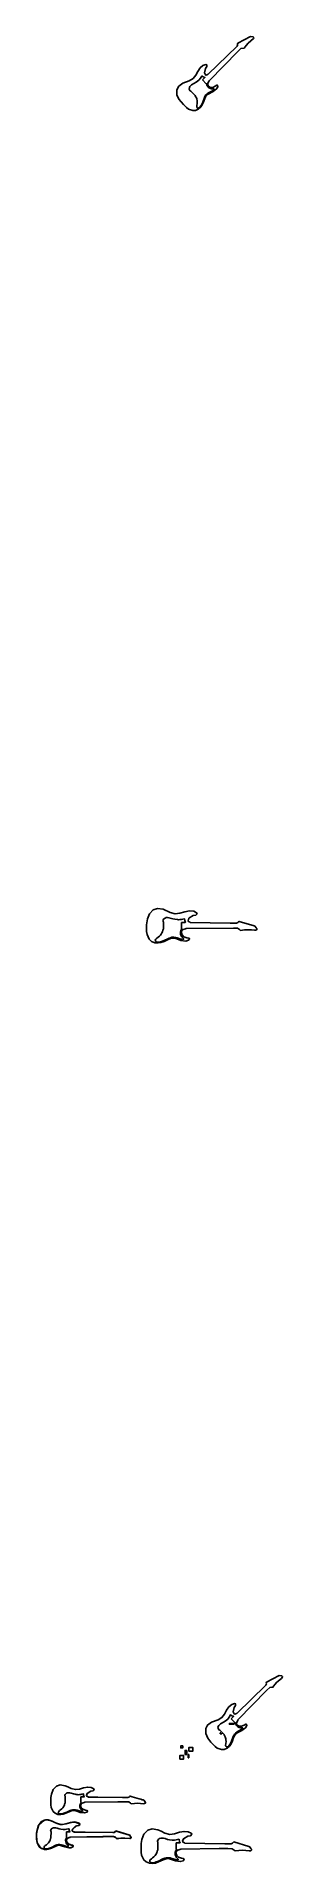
# Model space of a CAD drawing. Header units: millimetres. Extents: x -393 to 386, y -6084 to -310.
import ezdxf

# ---------------------------------------------------------------- set-up
doc = ezdxf.new("R2010")
doc.units = ezdxf.units.MM

msp = doc.modelspace()

# ---------------------------------------------------------------- linework, layer by layer
for points in [[(149.9, -430.7), (242.4, -340.6), (243.8, -337.1), (243.5, -334.2), (244.3, -331.7), (284.9, -310.2), (293.3, -311.4), (295.1, -313), (294.4, -316.3), (277.1, -331.6), (271, -338.4), (264.4, -347.4), (254.4, -348.5), (245.6, -356.4), (153.9, -450.6), (149.9, -458), (149.7, -463.6), (151.5, -467.5), (158.1, -470.9), (165.4, -470.8), (173.2, -467.1), (178.4, -463.7), (180.8, -464.3), (181.6, -468.7), (177.3, -476), (166.5, -484.2), (148.3, -493.3), (143.5, -498.4), (140.2, -505.8), (135.2, -519.4), (131.2, -528), (126.9, -533.9), (119.6, -540.3), (110.7, -544), (102.1, -544.5), (88.5, -539.5), (81.7, -534.3), (72.2, -525.5), (64.8, -517.1), (58.3, -508.1), (52, -494), (51.9, -478.2), (57.8, -467.1), (70.6, -457.9), (90.8, -450.2), (103.1, -443.1), (111.2, -432.8), (117.9, -420.2), (125.5, -409), (134.4, -401.6), (143.1, -399), (146.1, -399.8), (146.6, -404.9), (141.8, -411.1), (138.8, -424.9), (142, -431.3), (144.5, -432.2), (148.9, -430.4), (149.9, -430.7)], [(132.6, -447.5), (144.9, -459.8), (146.1, -459.7), (147, -464.2), (149.3, -468.3), (153.4, -472.3), (158, -474.5), (161.8, -475.4), (168.8, -475.3), (169.6, -476.9), (168.8, -478.3), (166.2, -480.4), (150.2, -489), (146.2, -492.2), (142.7, -495.9), (139, -502.8), (133.7, -517.7), (128.6, -528.1), (124.8, -533.1), (122.3, -535.3), (120.9, -536), (117.8, -536.1), (115.4, -534), (114.7, -531.4), (116.1, -518.6), (116, -513.9), (114.7, -507), (113.5, -504), (110.8, -499.6), (109.8, -496.4), (96.4, -482.9), (92.8, -481.3), (90.8, -476.6), (91.2, -471.5), (92.9, -468.4), (98.3, -463.2), (113.1, -454.5), (121.4, -448.1), (126.5, -441.8), (130.5, -435.2), (131.7, -434.5), (135, -437.4), (140.3, -439.2), (132.6, -447.5)], [(94.1, -3110.6), (220.8, -3112.4), (240.7, -3112.5), (244.7, -3110.7), (246.8, -3108.2), (249.4, -3106.9), (296.6, -3121.2), (299.2, -3122.2), (300, -3122.9), (302.9, -3127.3), (305, -3129.9), (305.2, -3132.6), (302, -3134.7), (297.2, -3134.8), (287.6, -3133.9), (275.8, -3133.2), (265.5, -3133.7), (253, -3135.6), (250.1, -3133), (244, -3128.4), (230.6, -3127.8), (81.3, -3129.8), (78.6, -3130.9), (72, -3132.5), (67.4, -3136.8), (65.8, -3141.4), (68.3, -3149.5), (74.2, -3155.2), (83.5, -3158.5), (90.4, -3160), (91.8, -3162.4), (89, -3166.6), (79.6, -3169), (64.4, -3166.8), (51.9, -3162.4), (42.4, -3159.6), (34.5, -3159.8), (25.9, -3163.1), (11, -3170), (0.9, -3173.7), (-7.4, -3175), (-18.3, -3174.3), (-28.5, -3170.1), (-35.8, -3163.6), (-42.7, -3148.6), (-44, -3139), (-44.6, -3124.3), (-44.4, -3118), (-43.8, -3111.6), (-41.7, -3099.2), (-35.4, -3082.7), (-22.9, -3070), (-9.2, -3065.8), (8.4, -3068.6), (30.9, -3078.8), (46.5, -3082.9), (61.2, -3081.2), (76.8, -3076.4), (91.9, -3073.5), (105, -3074.7), (114, -3079.6), (115.8, -3082.6), (112.1, -3087.2), (103.3, -3088.3), (89.8, -3096.9), (87.2, -3104.7), (88.5, -3107.4), (93.5, -3109.5), (94.1, -3110.6)], [(66.6, -3110.1), (66.6, -3130), (67.7, -3130.9), (64.7, -3135.2), (63.3, -3140.3), (63.5, -3146.8), (65.3, -3152.2), (67.7, -3156), (73.4, -3161.6), (72.8, -3163.5), (71, -3164), (67.2, -3163.6), (64, -3162.7), (52.9, -3159), (47.4, -3157.7), (41.6, -3156.9), (35.9, -3157.2), (31, -3158.4), (27.3, -3159.7), (24.8, -3160.7), (11.1, -3167.5), (3.5, -3170.3), (-1.4, -3171.7), (-8.4, -3172.6), (-12.2, -3172.3), (-13.9, -3171.8), (-16.4, -3169.4), (-16.7, -3165.9), (-15.2, -3163.2), (-12.1, -3160.4), (-3.7, -3153.9), (0, -3150.2), (2.4, -3146.9), (4.4, -3143.5), (5.9, -3140.2), (7.3, -3134.5), (8.5, -3132.8), (9, -3131.2), (9.1, -3109.5), (8.7, -3107.6), (7.8, -3106.2), (7.5, -3105.3), (7.9, -3103.3), (9.7, -3099.9), (10.7, -3098.6), (14.1, -3096.2), (17.9, -3095), (21.6, -3094.8), (26.4, -3095.2), (39.4, -3098.8), (45.3, -3100.1), (53.6, -3101.4), (57.1, -3101.6), (61.2, -3101.4), (66.3, -3100.7), (74.9, -3098.6), (75.6, -3098.5), (76.3, -3098.9), (76.6, -3104), (77.7, -3107), (79.3, -3109), (79.5, -3109.7), (78.2, -3110.1), (66.6, -3110.1)], [(241.1, -5610.8), (333.6, -5520.7), (335, -5517.1), (334.7, -5514.2), (335.5, -5511.8), (376, -5490.3), (384.5, -5491.5), (386.2, -5493.1), (385.6, -5496.4), (382.6, -5499.4), (368.3, -5511.7), (362.2, -5518.5), (355.6, -5527.4), (352.2, -5527.6), (345.6, -5528.6), (336.8, -5536.5), (245.1, -5630.7), (244.2, -5633.1), (241.1, -5638.1), (240.9, -5643.7), (242.7, -5647.6), (249.3, -5651), (256.6, -5650.9), (264.4, -5647.2), (269.6, -5643.8), (272, -5644.4), (272.8, -5648.8), (268.5, -5656.1), (257.7, -5664.2), (247.2, -5669.3), (239.5, -5673.4), (234.7, -5678.5), (231.4, -5685.9), (226.4, -5699.5), (222.4, -5708), (218.1, -5714), (210.8, -5720.4), (201.9, -5724.1), (193.3, -5724.6), (179.7, -5719.6), (172.9, -5714.4), (163.4, -5705.6), (159.6, -5701.6), (156, -5697.2), (149.5, -5688.2), (143.2, -5674), (143.1, -5658.3), (149, -5647.2), (161.7, -5638), (182, -5630.3), (194.3, -5623.2), (202.4, -5612.9), (209.1, -5600.3), (216.7, -5589.1), (225.6, -5581.7), (234.3, -5579.1), (237.2, -5579.9), (237.8, -5585), (233, -5591.2), (230, -5605), (233.2, -5611.4), (235.7, -5612.3), (240.1, -5610.5), (241.1, -5610.8)], [(223.8, -5627.5), (236.1, -5639.9), (237.3, -5639.8), (238.2, -5644.3), (240.4, -5648.4), (244.6, -5652.4), (249.1, -5654.6), (253, -5655.4), (260, -5655.4), (260.8, -5657), (260, -5658.4), (257.4, -5660.4), (245.6, -5666.5), (241.4, -5669.1), (237.4, -5672.2), (233.9, -5676), (231.6, -5679.8), (230.2, -5682.9), (224.9, -5697.8), (219.8, -5708.2), (216, -5713.1), (213.5, -5715.3), (212.1, -5716.1), (209, -5716.1), (206.6, -5714.1), (205.9, -5711.5), (207.3, -5698.6), (207.2, -5694), (206.7, -5690.4), (205.9, -5687.1), (204.7, -5684), (202, -5679.7), (201.7, -5677.9), (201, -5676.5), (187.6, -5663), (186.1, -5662), (184, -5661.3), (183, -5659.8), (182, -5656.7), (181.8, -5655.2), (182.4, -5651.6), (184.1, -5648.5), (186.2, -5646), (189.5, -5643.3), (199.8, -5637.5), (204.3, -5634.6), (212.6, -5628.2), (215, -5625.5), (217.7, -5621.9), (221.7, -5615.2), (222.2, -5614.7), (222.8, -5614.6), (226.2, -5617.5), (228.7, -5618.7), (231.5, -5619.3), (231, -5620.4), (223.8, -5627.5)], [(233.2, -5644.6), (217.9, -5644.6), (217.9, -5641.8), (233.2, -5641.8), (233.2, -5644.6)], [(61.1, -5754.5), (61.1, -5742.8), (73.1, -5742.8), (73.1, -5754.5), (61.1, -5754.5)], [(82.9, -5727.1), (82.9, -5739.9), (77.9, -5739.9), (77.9, -5727.1), (82.9, -5727.1)], [(87.8, -5746.3), (87.8, -5744.8), (88.8, -5744.8), (88.8, -5746.3), (87.8, -5746.3)], [(89.8, -5729.6), (89.8, -5717.9), (101.8, -5717.9), (101.8, -5729.6), (89.8, -5729.6)], [(-228.9, -5874.7), (-225.4, -5874.7), (-198.5, -5875.2), (-120.3, -5876.3), (-109.6, -5876.4), (-103.2, -5876.4), (-99.8, -5874.9), (-98, -5872.7), (-95.8, -5871.6), (-89.6, -5873.4), (-67.8, -5880.1), (-62.6, -5881.6), (-58.3, -5883), (-55.4, -5883.8), (-53.1, -5884.7), (-52.4, -5885.3), (-49.9, -5889.1), (-48.1, -5891.3), (-48, -5893.6), (-50.7, -5895.4), (-54.8, -5895.5), (-63, -5894.7), (-73.2, -5894.1), (-82, -5894.5), (-92.7, -5896.2), (-95.2, -5893.9), (-100.4, -5890), (-111.9, -5889.5), (-135.6, -5889.7), (-239.9, -5891.2), (-242.2, -5892.2), (-247.8, -5893.5), (-251.8, -5897.2), (-253.2, -5901.2), (-251, -5908.1), (-245.9, -5913), (-237.9, -5915.8), (-233.8, -5916.6), (-232.1, -5917.1), (-230.9, -5919.1), (-233.3, -5922.8), (-241.3, -5924.8), (-254.3, -5923), (-265.1, -5919.2), (-273.2, -5916.7), (-280, -5916.9), (-287.4, -5919.7), (-300.2, -5925.7), (-308.8, -5928.8), (-315.9, -5929.9), (-325.3, -5929.4), (-334, -5925.8), (-340.2, -5920.2), (-346.1, -5907.3), (-347.2, -5899.1), (-347.8, -5886.5), (-347.6, -5881.1), (-347.1, -5875.6), (-345.3, -5865), (-339.9, -5850.9), (-329.2, -5840), (-317.4, -5836.4), (-302.3, -5838.8), (-293.6, -5842.6), (-283.1, -5847.5), (-269.7, -5851), (-257.1, -5849.6), (-243.7, -5845.5), (-230.8, -5843), (-219.6, -5844), (-211.8, -5848.2), (-210.3, -5850.8), (-213.5, -5854.7), (-221, -5855.7), (-232.6, -5863), (-234.8, -5869.7), (-233.7, -5872.1), (-229.4, -5873.9), (-228.9, -5874.7)], [(-252.4, -5874.3), (-252.5, -5885), (-252.5, -5889.2), (-252.4, -5891.3), (-252.2, -5891.6), (-251.9, -5891.6), (-251.5, -5892.1), (-251.7, -5892.6), (-254.1, -5895.8), (-255.3, -5900.2), (-255.2, -5905.8), (-253.6, -5910.4), (-251.5, -5913.7), (-249.8, -5915.4), (-247.6, -5917.3), (-246.6, -5918.4), (-247.2, -5920.1), (-248.7, -5920.5), (-249.9, -5920.5), (-251.9, -5920.1), (-254.7, -5919.4), (-264.2, -5916.2), (-268.9, -5915.1), (-273.9, -5914.5), (-278.8, -5914.7), (-283, -5915.7), (-286.1, -5916.9), (-288.3, -5917.7), (-290.7, -5918.9), (-295.1, -5921.1), (-300, -5923.5), (-303.3, -5924.8), (-306.6, -5925.9), (-310.7, -5927.1), (-316.7, -5927.9), (-320, -5927.7), (-321.5, -5927.2), (-323.6, -5925.2), (-323.8, -5922.1), (-322.6, -5919.8), (-319.9, -5917.4), (-316.4, -5914.9), (-312.8, -5911.9), (-309.6, -5908.7), (-307.5, -5905.9), (-305.8, -5903), (-304.5, -5900.1), (-304, -5898.4), (-303.8, -5897), (-303.3, -5895.2), (-302.3, -5893.8), (-301.8, -5892.4), (-301.8, -5873.8), (-302.1, -5872.1), (-302.9, -5871), (-303.1, -5870.2), (-302.7, -5868.5), (-301.8, -5866.4), (-301.3, -5865.6), (-300.4, -5864.5), (-297.5, -5862.4), (-294.2, -5861.4), (-291.1, -5861.2), (-286.9, -5861.6), (-282.8, -5862.6), (-275.8, -5864.7), (-270.7, -5865.8), (-266.9, -5866.4), (-263.6, -5866.8), (-260.6, -5867.1), (-257.1, -5866.9), (-252.7, -5866.3), (-249.2, -5865.5), (-245.4, -5864.5), (-244.7, -5864.4), (-244.1, -5864.8), (-243.9, -5865.5), (-243.9, -5869.1), (-242.9, -5871.7), (-242.4, -5872.4), (-241.6, -5873.4), (-241.4, -5874), (-241.9, -5874.3), (-242.5, -5874.3), (-252.4, -5874.3)], [(-360.1, -5946.5), (-363.7, -5946.7), (-377.4, -5952.3), (-387.4, -5965.6), (-391.8, -5982.6), (-392.6, -5989.5), (-392.9, -5995.5), (-392.5, -6008.1), (-391.2, -6018.1), (-384.4, -6031.7), (-377.5, -6036.9), (-364.5, -6040.3), (-362.8, -6040.3), (-355.4, -6039.4), (-345.8, -6036.1), (-331.7, -6029.6), (-324.2, -6027), (-320.4, -6026.7), (-313.6, -6028.2), (-303.4, -6032), (-290.4, -6034.9), (-283.8, -6034.8), (-277.3, -6032.1), (-276.3, -6028.2), (-278.1, -6027), (-281, -6026.5), (-289.9, -6023.8), (-295.6, -6019.1), (-298.3, -6011.2), (-296.6, -6006.9), (-291.2, -6003.2), (-286, -6002.1), (-284.9, -6001.4), (-182.1, -6000), (-149.1, -5999.7), (-142.4, -6002.1), (-138.8, -6006.1), (-137.6, -6006.4), (-125.7, -6004.6), (-119.4, -6004.3), (-112.7, -6004.5), (-97.5, -6005.8), (-95.5, -6005.6), (-93, -6003.3), (-93.7, -6000.9), (-96.5, -5997.9), (-97.8, -5995.1), (-100.1, -5994.2), (-141.4, -5981.7), (-143.1, -5982.8), (-145.1, -5985.2), (-148.9, -5986.6), (-238.8, -5985.5), (-272.5, -5984.9), (-274.1, -5984.8), (-274.8, -5984), (-277.2, -5983), (-279.5, -5981.4), (-279.3, -5976.4), (-269.3, -5966.9), (-259, -5964.9), (-255.5, -5960.7), (-258.2, -5957.2), (-268.3, -5953.5), (-273.4, -5953.1), (-284.7, -5954.6), (-300.2, -5959.3), (-310.8, -5961.3), (-318, -5960.9), (-332.2, -5955.9), (-342.9, -5951), (-356.4, -5946.7), (-360.1, -5946.5)], [(-360.1, -5946.8), (-346, -5950), (-327.6, -5958.4), (-312.7, -5961.7), (-298.7, -5959.2), (-278.2, -5953.8), (-270, -5953.6), (-256.8, -5959.1), (-256, -5962.7), (-258.5, -5964.5), (-265.9, -5965.5), (-280.2, -5978.3), (-278.8, -5982.7), (-274.5, -5984.5), (-274.5, -5985.3), (-150.9, -5987), (-147.1, -5986.7), (-143.2, -5983.5), (-142.1, -5982.2), (-140.6, -5982.3), (-98.8, -5995.1), (-97.9, -5995.5), (-94.6, -6000.3), (-93.4, -6003.5), (-97.4, -6005.5), (-112.9, -6004.2), (-119.8, -6004), (-138.3, -6006), (-142.8, -6001.3), (-149.1, -5999.3), (-182.9, -5999.6), (-285.2, -6001.1), (-285.9, -6001.7), (-289, -6002.4), (-296.5, -6006.2), (-298.7, -6012.5), (-292.1, -6023), (-281.5, -6026.8), (-278.9, -6027.2), (-276.7, -6028.3), (-279.4, -6033.1), (-288.8, -6034.7), (-305, -6031.1), (-311.8, -6028.5), (-320.5, -6026.4), (-327.4, -6027.5), (-350.2, -6037.5), (-361.6, -6039.9), (-367.2, -6039.8), (-380.6, -6034.6), (-390.5, -6019.3), (-392, -6009.9), (-392.6, -5997), (-392.5, -5992.5), (-391.6, -5983.7), (-385.3, -5962.2), (-368.1, -5948), (-360.1, -5946.8)], [(-297.6, -5984.6), (-297.6, -6001.6), (-296.7, -6002.3), (-296.9, -6002.8), (-299.2, -6006), (-300.5, -6010.4), (-300.3, -6016), (-298.7, -6020.7), (-296.7, -6023.9), (-295, -6025.7), (-292.7, -6027.6), (-291.8, -6028.7), (-292.3, -6030.3), (-293.8, -6030.8), (-297.1, -6030.4), (-299.9, -6029.7), (-309.4, -6026.5), (-314, -6025.3), (-319, -6024.7), (-323.9, -6024.9), (-328.1, -6025.9), (-331.3, -6027.1), (-333.4, -6028), (-345.2, -6033.8), (-351.7, -6036.1), (-355.9, -6037.4), (-361.9, -6038.1), (-365.1, -6037.9), (-366.6, -6037.5), (-368.8, -6035.4), (-369, -6032.4), (-367.7, -6030), (-365, -6027.7), (-361.5, -6025.1), (-357.9, -6022.1), (-354.7, -6018.9), (-352.6, -6016.1), (-350.9, -6013.2), (-349.6, -6010.3), (-348.5, -6005.5), (-347.5, -6004.1), (-347, -6002.6), (-346.9, -5984), (-347.2, -5982.4), (-348, -5981.3), (-348.3, -5980.4), (-347.9, -5978.7), (-346.4, -5975.8), (-345.6, -5974.7), (-342.6, -5972.6), (-339.3, -5971.6), (-336.2, -5971.4), (-332.1, -5971.8), (-327.9, -5972.8), (-321, -5974.9), (-315.9, -5976), (-308.8, -5977.1), (-305.7, -5977.3), (-302.2, -5977.1), (-297.9, -5976.5), (-290.5, -5974.7), (-289.9, -5974.6), (-289.3, -5975), (-289.1, -5975.8), (-289, -5979.3), (-288.1, -5981.9), (-286.8, -5983.6), (-286.6, -5984.2), (-287.1, -5984.5), (-287.7, -5984.6), (-297.6, -5984.6)], [(76.9, -6020), (203.6, -6021.9), (223.5, -6021.9), (227.5, -6020.2), (229.6, -6017.7), (232.2, -6016.3), (279.4, -6030.6), (282, -6031.6), (282.8, -6032.4), (285.7, -6036.8), (287.9, -6039.3), (288, -6042.1), (284.9, -6044.2), (280.1, -6044.2), (270.4, -6043.3), (258.6, -6042.6), (248.3, -6043.1), (235.8, -6045), (232.9, -6042.4), (226.8, -6037.9), (213.4, -6037.2), (185.7, -6037.5), (64.1, -6039.2), (61.4, -6040.4), (54.9, -6041.9), (50.2, -6046.3), (48.6, -6050.9), (51.1, -6058.9), (57.1, -6064.6), (66.4, -6068), (71.2, -6068.9), (73.2, -6069.4), (74.6, -6071.8), (71.8, -6076.1), (62.5, -6078.4), (47.2, -6076.3), (34.7, -6071.9), (25.2, -6069), (17.3, -6069.3), (8.7, -6072.5), (-6.2, -6079.4), (-16.3, -6083.1), (-24.6, -6084.4), (-35.5, -6083.7), (-45.7, -6079.6), (-53, -6073.1), (-59.9, -6058.1), (-61.2, -6048.5), (-61.8, -6033.8), (-61.6, -6027.5), (-60.9, -6021), (-58.9, -6008.7), (-52.6, -5992.2), (-40.1, -5979.5), (-26.4, -5975.2), (-8.7, -5978.1), (1.5, -5982.5), (13.7, -5988.2), (29.3, -5992.4), (44.1, -5990.7), (59.6, -5985.9), (74.7, -5983), (87.8, -5984.2), (96.8, -5989), (98.6, -5992.1), (94.9, -5996.6), (86.1, -5997.8), (72.6, -6006.4), (70, -6014.1), (71.3, -6016.9), (76.3, -6019), (76.9, -6020)], [(49.5, -6019.6), (49.3, -6032), (49.4, -6039.4), (49.7, -6039.7), (50, -6039.7), (50.5, -6040.3), (50.3, -6040.9), (47.6, -6044.6), (46.1, -6049.7), (46.3, -6056.3), (48.1, -6061.7), (50.5, -6065.4), (52.5, -6067.5), (55.1, -6069.7), (56.2, -6071), (55.6, -6073), (53.8, -6073.5), (52.4, -6073.4), (50, -6073), (46.8, -6072.2), (35.7, -6068.4), (30.3, -6067.1), (24.5, -6066.4), (18.7, -6066.6), (13.8, -6067.8), (10.2, -6069.2), (7.6, -6070.2), (-6.1, -6077), (-13.7, -6079.7), (-18.6, -6081.2), (-25.6, -6082.1), (-29.3, -6081.8), (-31.1, -6081.3), (-33.6, -6078.9), (-33.9, -6075.3), (-32.4, -6072.6), (-29.2, -6069.8), (-25.2, -6066.9), (-20.9, -6063.4), (-17.2, -6059.6), (-14.8, -6056.4), (-12.8, -6053), (-11.3, -6049.6), (-10.7, -6047.6), (-10.4, -6046), (-9.9, -6043.9), (-8.7, -6042.3), (-8.2, -6040.6), (-8.1, -6019), (-8.5, -6017), (-9.4, -6015.7), (-9.7, -6014.7), (-9.2, -6012.8), (-7.5, -6009.4), (-6.5, -6008.1), (-3.1, -6005.6), (0.7, -6004.5), (4.4, -6004.2), (9.2, -6004.7), (14.1, -6005.9), (22.2, -6008.3), (28.1, -6009.6), (36.4, -6010.8), (39.9, -6011.1), (44, -6010.9), (49.1, -6010.2), (57.7, -6008), (58.4, -6008), (59.1, -6008.4), (59.4, -6009.3), (59.5, -6013.5), (60.5, -6016.4), (62.1, -6018.4), (62.3, -6019.1), (61.7, -6019.5), (61, -6019.6), (49.5, -6019.6)]]:
    msp.add_lwpolyline(points, close=True)
for points in [[(64.2, -5712.8), (70.4, -5712.8), (70.4, -5719.5), (63.7, -5719.5), (63.7, -5712.8), (64.5, -5712.8)], [(189.2, -5671.2), (189.2, -5674.8)], [(190.9, -5671.2), (189.2, -5671.2)], [(189.8, -5674.8), (189.2, -5674.8)], [(192.1, -5674.8), (191.2, -5674.8)], [(194.4, -5674.8), (193.5, -5674.8)], [(196.3, -5671.2), (194.7, -5671.2)], [(196.3, -5674.8), (195.8, -5674.8)], [(196.3, -5671.2), (196.3, -5674.8)], [(89.8, -5740.4), (87, -5740.4)], [(87, -5740.5), (87, -5750.9)], [(87, -5750.9), (89.8, -5750.9)], [(89.8, -5750.9), (89.8, -5740.5)]]:
    msp.add_lwpolyline(points)
for centre, radius, start, end in [((64.4, -5718.8), 0.2, 90, 90), ((88.3, -5744), 0.45, 0.30717, 359.69283), ((88.3, -5747), 0.45, 0.30717, 359.69283)]:
    msp.add_arc(centre, radius, start, end)

doc.saveas('drawing.dxf')
